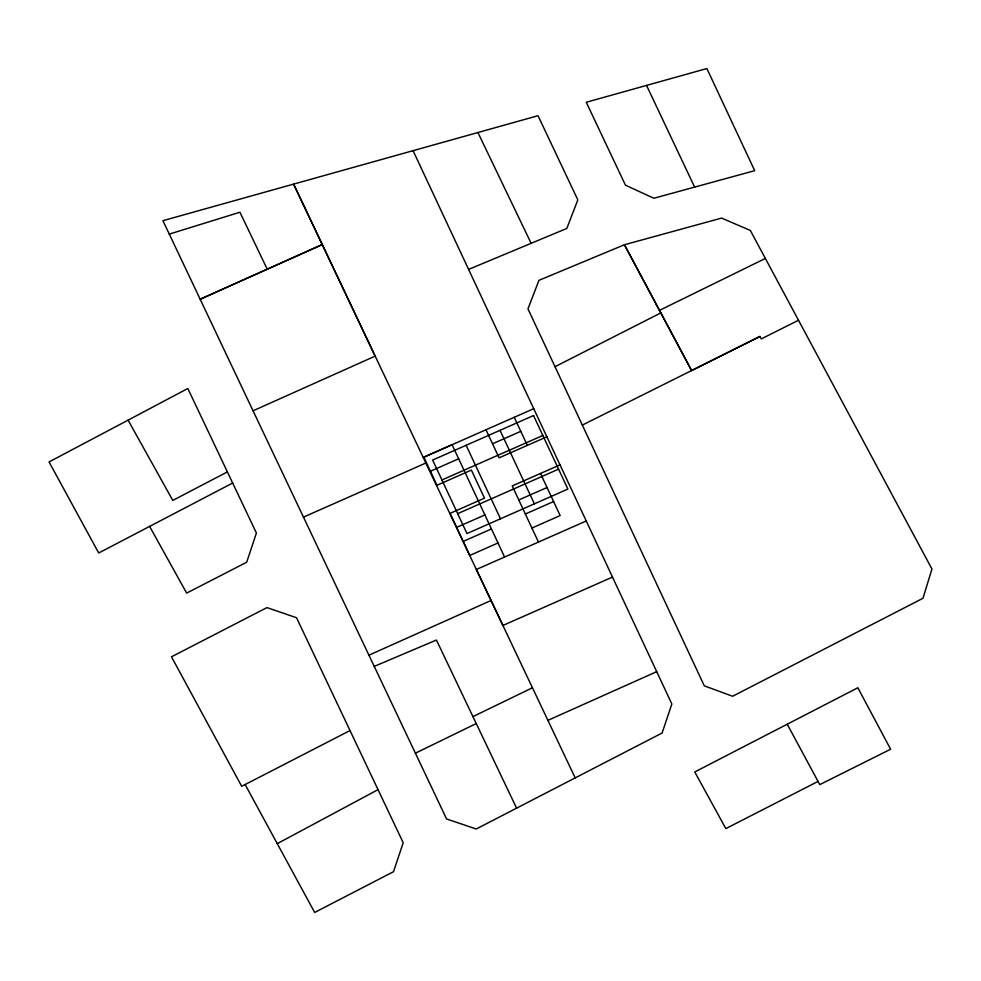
<?xml version="1.0" encoding="UTF-8"?>
<svg xmlns="http://www.w3.org/2000/svg" width="981" height="981" viewBox="0 0 981 981"><rect width="100%" height="100%" fill="white"/><g stroke="black" fill="none" stroke-linecap="round" stroke-linejoin="round"><path stroke-width="1.47" d="M277.267 843.66L378.041 789.644M128.094 420.15L187.812 388.501L256.409 533.026L246.697 562.223L186.648 593.125L149.615 526.405L98.725 552.99L49.05 461.941L128.094 420.15L172.791 500.42L227.396 471.886M149.615 526.405L232.669 483.032M413.075 150.694L671.85 704.015L662.089 733.028L476.214 829.006L446.576 818.951L162.92 220.688L538.029 115.709L577.821 199.879L566.834 228.426L468.611 269.407M350.021 730.551L241.694 786.308L171.479 656.804L266.942 607.607L296.532 617.736L403.203 842.728L393.491 871.717L314.668 912.453L245.14 784.555M818.056 781.416L725.842 828.602L694.769 771.961L857.835 687.755L890.613 749.226L819.773 784.604L787.228 724.211M554.988 366.71L660.826 312.902M798.522 320.235L761.281 338.911L759.907 336.458L582.309 425.092M691.605 370.56L624.443 244.747L721.611 218.089L750.342 230.461L931.95 569.029L922.962 598.287L732.611 696.265L704.284 685.829L527.962 308.88L538.949 280.333L624.443 244.747L691.605 370.56L759.907 336.458M659.502 310.364L765.339 258.469M415.392 753.2L476.239 723.561M472.928 716.62L532.45 687.755M267.237 269.211L200.149 299.254L322.246 244.576L267.237 269.211L239.928 212.239L169.259 234.116M253.037 410.806L375.134 356.128L293.601 184.109L575.209 777.921M368.893 655.198L491.052 600.507M547.925 720.348L656.694 671.666M303.46 517.122L425.877 463.007M423.24 457.428L533.725 408.697M452.106 444.749L423.853 457.207L436.974 485.276L471.383 470.095L484.504 498.164L450.083 513.345L469.764 555.442L498.017 542.984M430.414 471.248L458.654 458.789M492.536 443.792L520.788 431.333M441.928 479.967L542.836 435.466M546.858 436.766L499.096 457.82L485.975 429.764M559.992 464.859L512.229 485.926L538.471 542.064M457.673 513.652L558.581 469.151M456.643 527.373L484.896 514.915M518.79 499.967L547.042 487.508M463.204 541.414L491.456 528.955M525.35 514.007L553.603 501.549M531.91 528.036L560.163 515.577L540.482 473.48M586.233 520.985L476.337 569.495L502.922 625.461L612.475 577.086M374.252 666.393L436.435 640.041L516.582 808.16M694.622 187.101L754.696 170.682L706.884 68.547L586.258 102.257L625.449 185.164L653.861 198.26L694.622 187.101L646.54 85.408M477.931 132.521L531.138 243.349M514.228 417.305L527.349 445.362M500.028 430.328L534.375 503.842M466.134 445.288L500.482 518.79M452.082 444.712L504.577 557.036M533.529 415.552L432.621 460.064L466.981 533.566L567.889 489.065L533.529 415.552"/></g></svg>
